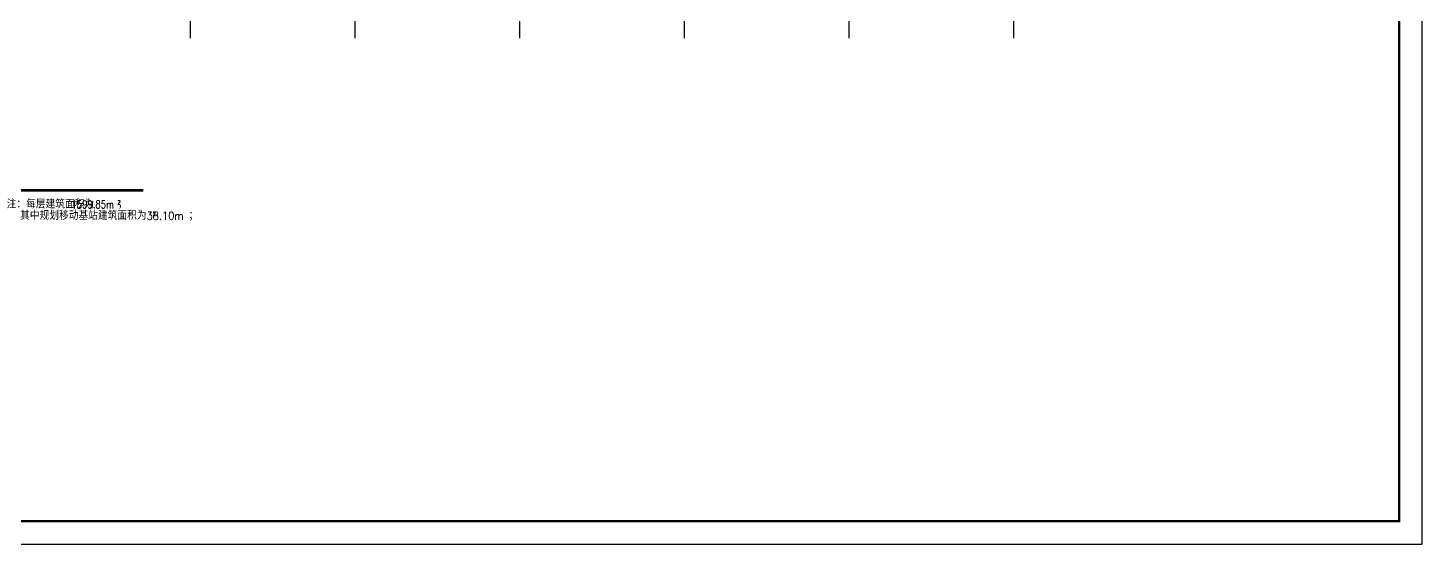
# Model space of a CAD drawing. Extents: x 6843040 to 15500510, y -6507076 to -4940511.
# Drawn here: x 9191530 to 9282988, y -5587886 to -5554030 of the extents above; entities that cross this region are included whole.
import ezdxf

# ---------------------------------------------------------------- set-up
doc = ezdxf.new("R2010")
doc.units = 0
doc.header["$LTSCALE"] = 1000
doc.header["$MEASUREMENT"] = 0
doc.linetypes.add('DOTE', pattern=[2.42, 2, -0.2, 0.02, -0.2])
for name, color, linetype in [('DIM_SYMB', 3, 'Continuous'), ('DOTE', 8, 'DOTE'), ('PUB_TEXT', 7, 'Continuous'), ('PUB_TITLE', 4, 'Continuous')]:
    doc.layers.add(name, color=color, linetype=linetype)
doc.styles.add('_HZTXT', font='SIMPLEX', dxfattribs={"width": 0.9, "bigfont": 'HZTXT'})

msp = doc.modelspace()

# ---------------------------------------------------------------- linework, layer by layer
at = {"layer": 'DIM_SYMB', "const_width": 175}
msp.add_lwpolyline([(9189876.4, -5564679.4), (9199099, -5564679.4)], dxfattribs=at)
at = {"layer": 'DOTE'}
for p, q in [((9202205.3, -5554702), (9202205.3, -5485702.5)), ((9213005.3, -5554702), (9213005.3, -5485702.5)), ((9223805.3, -5554702), (9223805.3, -5485702.5)), ((9234605.3, -5554702), (9234605.3, -5485702.5)), ((9245405.3, -5554702), (9245405.3, -5485702.5)), ((9256205.3, -5554702), (9256205.3, -5485702.5))]:
    msp.add_line(p, q, dxfattribs=at)
at = {"layer": 'PUB_TITLE'}
msp.add_lwpolyline([(9104638.1, -5587885.6), (9282988.1, -5587885.6), (9282988.1, -5461735.6), (9104638.1, -5461735.6)], close=True, dxfattribs=at)
at = {"layer": 'PUB_TITLE', "const_width": 150}
msp.add_lwpolyline([(9108388.1, -5586385.6), (9281488.1, -5586385.6), (9281488.1, -5463235.6), (9108388.1, -5463235.6)], close=True, dxfattribs=at)

# ---------------------------------------------------------------- texts
at = {"layer": 'PUB_TEXT', "style": '_HZTXT'}
for s, height, width, p in [('注：每层建筑面积为', 525, 0.9, (9190139.3, -5565866.5)), ('其中规划移动基站建筑面积为38.10m ；', 525, 0.9, (9191022.8, -5566611.5)), ('1599.85m ，', 525, 0.774, (9194391.8, -5565866.5)), ('2', 262.5, 0.774, (9197410.4, -5565604)), ('2', 262.5, 0.774, (9199723.4, -5566349))]:
    msp.add_text(s, height=height, dxfattribs=dict(at, width=width)).set_placement(p)

doc.saveas('drawing.dxf')
